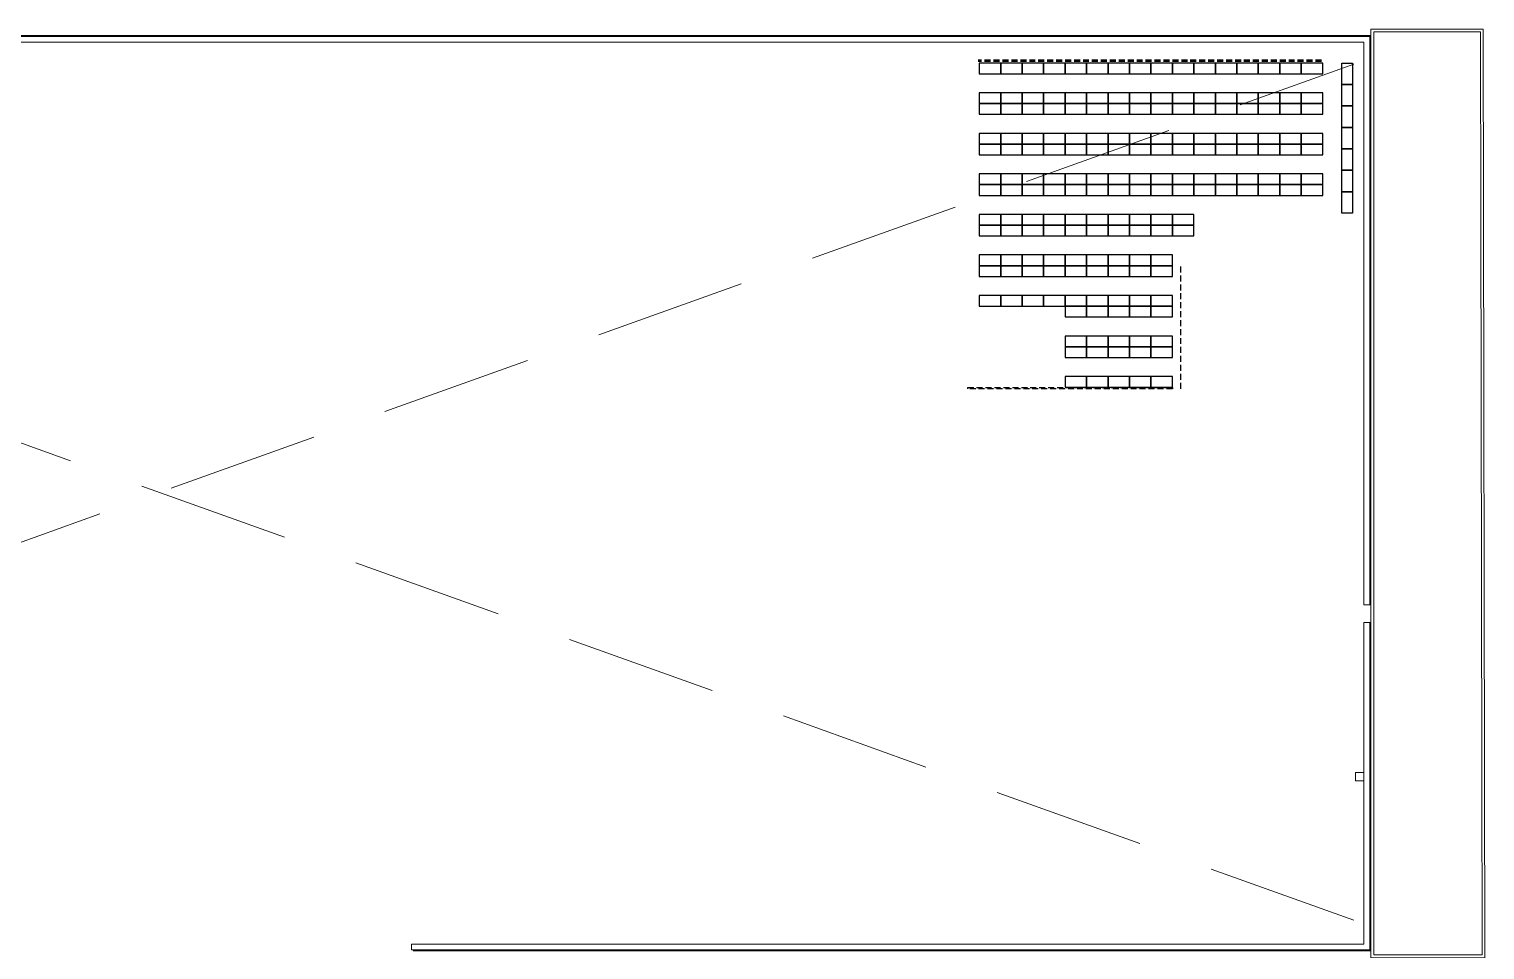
# Model space of a CAD drawing. Header units: millimetres. Extents: x 94 to 213, y 50 to 116.
# Drawn here: x 152 to 213.1, y 77.1 to 115.7 of the extents above; entities that cross this region are included whole.
import ezdxf

# ---------------------------------------------------------------- set-up
doc = ezdxf.new("R2010")
doc.units = ezdxf.units.MM
doc.linetypes.add('HIDDEN', pattern=[9.525, 6.35, -3.175])
doc.linetypes.add('IRI-OCASA-Layout R 9$0$HIDDEN', pattern=[0.375, 0.25, -0.125])
doc.layers.add('IRI-OCASA-Layout R 9$0$OCA_EST-Bandeja', color=252, linetype='Continuous')
doc.layers.add('IRI-OCASA-Layout R 9$0$OCA_Rejas', color=252, linetype='IRI-OCASA-Layout R 9$0$HIDDEN')
for name, color, linetype, lineweight in [('OCASA_TODAS_r08$0$CERRAMIENTO CHAPA', 252, 'Continuous', 20), ('OCASA_TODAS_r08$0$LINEA_DE_PROYECCION', 252, 'HIDDEN', 15), ('OCASA_TODAS_r08$0$MURO BLOQUE CEMENTO 12', 252, 'Continuous', 20), ('OCASA_TODAS_r08$0$REVOQUES', 251, 'Continuous', 15)]:
    doc.layers.add(name, color=color, linetype=linetype, lineweight=lineweight)

msp = doc.modelspace()

# ---------------------------------------------------------------- linework, layer by layer
at = {"layer": 'IRI-OCASA-Layout R 9$0$OCA_EST-Bandeja', "elevation": -0.000016}
for points in [[(192.772238, 114.29965), (191.872238, 114.29965), (191.872238, 113.84965), (192.772238, 113.84965), (192.772238, 114.29965)], [(193.672238, 114.29965), (192.772238, 114.29965), (192.772238, 113.84965), (193.672238, 113.84965), (193.672238, 114.29965)], [(194.572238, 114.29965), (193.672238, 114.29965), (193.672238, 113.84965), (194.572238, 113.84965), (194.572238, 114.29965)], [(195.472238, 114.29965), (194.572238, 114.29965), (194.572238, 113.84965), (195.472238, 113.84965), (195.472238, 114.29965)], [(196.372238, 114.29965), (195.472238, 114.29965), (195.472238, 113.84965), (196.372238, 113.84965), (196.372238, 114.29965)], [(197.272238, 114.29965), (196.372238, 114.29965), (196.372238, 113.84965), (197.272238, 113.84965), (197.272238, 114.29965)], [(198.172238, 114.29965), (197.272238, 114.29965), (197.272238, 113.84965), (198.172238, 113.84965), (198.172238, 114.29965)], [(199.072238, 114.29965), (198.172238, 114.29965), (198.172238, 113.84965), (199.072238, 113.84965), (199.072238, 114.29965)], [(199.972238, 114.29965), (199.072238, 114.29965), (199.072238, 113.84965), (199.972238, 113.84965), (199.972238, 114.29965)], [(200.872238, 114.29965), (199.972238, 114.29965), (199.972238, 113.84965), (200.872238, 113.84965), (200.872238, 114.29965)], [(201.772238, 114.29965), (200.872238, 114.29965), (200.872238, 113.84965), (201.772238, 113.84965), (201.772238, 114.29965)], [(202.672238, 114.29965), (201.772238, 114.29965), (201.772238, 113.84965), (202.672238, 113.84965), (202.672238, 114.29965)], [(203.572238, 114.29965), (202.672238, 114.29965), (202.672238, 113.84965), (203.572238, 113.84965), (203.572238, 114.29965)], [(204.472238, 114.29965), (203.572238, 114.29965), (203.572238, 113.84965), (204.472238, 113.84965), (204.472238, 114.29965)], [(205.372238, 114.29965), (204.472238, 114.29965), (204.472238, 113.84965), (205.372238, 113.84965), (205.372238, 114.29965)], [(206.272238, 114.29965), (205.372238, 114.29965), (205.372238, 113.84965), (206.272238, 113.84965), (206.272238, 114.29965)], [(207.072238, 113.39965), (207.072238, 114.29965), (207.522238, 114.29965), (207.522238, 113.39965), (207.072238, 113.39965)], [(192.772238, 113.04965), (191.872238, 113.04965), (191.872238, 112.59965), (192.772238, 112.59965), (192.772238, 113.04965)], [(193.672238, 113.04965), (192.772238, 113.04965), (192.772238, 112.59965), (193.672238, 112.59965), (193.672238, 113.04965)], [(194.572238, 113.04965), (193.672238, 113.04965), (193.672238, 112.59965), (194.572238, 112.59965), (194.572238, 113.04965)], [(195.472238, 113.04965), (194.572238, 113.04965), (194.572238, 112.59965), (195.472238, 112.59965), (195.472238, 113.04965)], [(196.372238, 113.04965), (195.472238, 113.04965), (195.472238, 112.59965), (196.372238, 112.59965), (196.372238, 113.04965)], [(197.272238, 113.04965), (196.372238, 113.04965), (196.372238, 112.59965), (197.272238, 112.59965), (197.272238, 113.04965)], [(198.172238, 113.04965), (197.272238, 113.04965), (197.272238, 112.59965), (198.172238, 112.59965), (198.172238, 113.04965)], [(199.072238, 113.04965), (198.172238, 113.04965), (198.172238, 112.59965), (199.072238, 112.59965), (199.072238, 113.04965)], [(199.972238, 113.04965), (199.072238, 113.04965), (199.072238, 112.59965), (199.972238, 112.59965), (199.972238, 113.04965)], [(200.872238, 113.04965), (199.972238, 113.04965), (199.972238, 112.59965), (200.872238, 112.59965), (200.872238, 113.04965)], [(201.772238, 113.04965), (200.872238, 113.04965), (200.872238, 112.59965), (201.772238, 112.59965), (201.772238, 113.04965)], [(202.672238, 113.04965), (201.772238, 113.04965), (201.772238, 112.59965), (202.672238, 112.59965), (202.672238, 113.04965)], [(203.572238, 113.04965), (202.672238, 113.04965), (202.672238, 112.59965), (203.572238, 112.59965), (203.572238, 113.04965)], [(204.472238, 113.04965), (203.572238, 113.04965), (203.572238, 112.59965), (204.472238, 112.59965), (204.472238, 113.04965)], [(205.372238, 113.04965), (204.472238, 113.04965), (204.472238, 112.59965), (205.372238, 112.59965), (205.372238, 113.04965)], [(206.272238, 113.04965), (205.372238, 113.04965), (205.372238, 112.59965), (206.272238, 112.59965), (206.272238, 113.04965)], [(207.072238, 112.49965), (207.072238, 113.39965), (207.522238, 113.39965), (207.522238, 112.49965), (207.072238, 112.49965)], [(192.772238, 112.59965), (191.872238, 112.59965), (191.872238, 112.14965), (192.772238, 112.14965), (192.772238, 112.59965)], [(193.672238, 112.59965), (192.772238, 112.59965), (192.772238, 112.14965), (193.672238, 112.14965), (193.672238, 112.59965)], [(194.572238, 112.59965), (193.672238, 112.59965), (193.672238, 112.14965), (194.572238, 112.14965), (194.572238, 112.59965)], [(195.472238, 112.59965), (194.572238, 112.59965), (194.572238, 112.14965), (195.472238, 112.14965), (195.472238, 112.59965)], [(196.372238, 112.59965), (195.472238, 112.59965), (195.472238, 112.14965), (196.372238, 112.14965), (196.372238, 112.59965)], [(197.272238, 112.59965), (196.372238, 112.59965), (196.372238, 112.14965), (197.272238, 112.14965), (197.272238, 112.59965)], [(198.172238, 112.59965), (197.272238, 112.59965), (197.272238, 112.14965), (198.172238, 112.14965), (198.172238, 112.59965)], [(199.072238, 112.59965), (198.172238, 112.59965), (198.172238, 112.14965), (199.072238, 112.14965), (199.072238, 112.59965)], [(199.972238, 112.59965), (199.072238, 112.59965), (199.072238, 112.14965), (199.972238, 112.14965), (199.972238, 112.59965)], [(200.872238, 112.59965), (199.972238, 112.59965), (199.972238, 112.14965), (200.872238, 112.14965), (200.872238, 112.59965)], [(201.772238, 112.59965), (200.872238, 112.59965), (200.872238, 112.14965), (201.772238, 112.14965), (201.772238, 112.59965)], [(202.672238, 112.59965), (201.772238, 112.59965), (201.772238, 112.14965), (202.672238, 112.14965), (202.672238, 112.59965)], [(203.572238, 112.59965), (202.672238, 112.59965), (202.672238, 112.14965), (203.572238, 112.14965), (203.572238, 112.59965)], [(204.472238, 112.59965), (203.572238, 112.59965), (203.572238, 112.14965), (204.472238, 112.14965), (204.472238, 112.59965)], [(205.372238, 112.59965), (204.472238, 112.59965), (204.472238, 112.14965), (205.372238, 112.14965), (205.372238, 112.59965)], [(206.272238, 112.59965), (205.372238, 112.59965), (205.372238, 112.14965), (206.272238, 112.14965), (206.272238, 112.59965)], [(207.072238, 111.59965), (207.072238, 112.49965), (207.522238, 112.49965), (207.522238, 111.59965), (207.072238, 111.59965)], [(192.772238, 111.34965), (191.872238, 111.34965), (191.872238, 110.89965), (192.772238, 110.89965), (192.772238, 111.34965)], [(193.672238, 111.34965), (192.772238, 111.34965), (192.772238, 110.89965), (193.672238, 110.89965), (193.672238, 111.34965)], [(194.572238, 111.34965), (193.672238, 111.34965), (193.672238, 110.89965), (194.572238, 110.89965), (194.572238, 111.34965)], [(195.472238, 111.34965), (194.572238, 111.34965), (194.572238, 110.89965), (195.472238, 110.89965), (195.472238, 111.34965)], [(196.372238, 111.34965), (195.472238, 111.34965), (195.472238, 110.89965), (196.372238, 110.89965), (196.372238, 111.34965)], [(197.272238, 111.34965), (196.372238, 111.34965), (196.372238, 110.89965), (197.272238, 110.89965), (197.272238, 111.34965)], [(198.172238, 111.34965), (197.272238, 111.34965), (197.272238, 110.89965), (198.172238, 110.89965), (198.172238, 111.34965)], [(199.072238, 111.34965), (198.172238, 111.34965), (198.172238, 110.89965), (199.072238, 110.89965), (199.072238, 111.34965)], [(199.972238, 111.34965), (199.072238, 111.34965), (199.072238, 110.89965), (199.972238, 110.89965), (199.972238, 111.34965)], [(200.872238, 111.34965), (199.972238, 111.34965), (199.972238, 110.89965), (200.872238, 110.89965), (200.872238, 111.34965)], [(201.772238, 111.34965), (200.872238, 111.34965), (200.872238, 110.89965), (201.772238, 110.89965), (201.772238, 111.34965)], [(202.672238, 111.34965), (201.772238, 111.34965), (201.772238, 110.89965), (202.672238, 110.89965), (202.672238, 111.34965)], [(203.572238, 111.34965), (202.672238, 111.34965), (202.672238, 110.89965), (203.572238, 110.89965), (203.572238, 111.34965)], [(204.472238, 111.34965), (203.572238, 111.34965), (203.572238, 110.89965), (204.472238, 110.89965), (204.472238, 111.34965)], [(205.372238, 111.34965), (204.472238, 111.34965), (204.472238, 110.89965), (205.372238, 110.89965), (205.372238, 111.34965)], [(206.272238, 111.34965), (205.372238, 111.34965), (205.372238, 110.89965), (206.272238, 110.89965), (206.272238, 111.34965)], [(207.072238, 110.69965), (207.072238, 111.59965), (207.522238, 111.59965), (207.522238, 110.69965), (207.072238, 110.69965)], [(192.772238, 110.89965), (191.872238, 110.89965), (191.872238, 110.44965), (192.772238, 110.44965), (192.772238, 110.89965)], [(193.672238, 110.89965), (192.772238, 110.89965), (192.772238, 110.44965), (193.672238, 110.44965), (193.672238, 110.89965)], [(194.572238, 110.89965), (193.672238, 110.89965), (193.672238, 110.44965), (194.572238, 110.44965), (194.572238, 110.89965)], [(195.472238, 110.89965), (194.572238, 110.89965), (194.572238, 110.44965), (195.472238, 110.44965), (195.472238, 110.89965)], [(196.372238, 110.89965), (195.472238, 110.89965), (195.472238, 110.44965), (196.372238, 110.44965), (196.372238, 110.89965)], [(197.272238, 110.89965), (196.372238, 110.89965), (196.372238, 110.44965), (197.272238, 110.44965), (197.272238, 110.89965)], [(198.172238, 110.89965), (197.272238, 110.89965), (197.272238, 110.44965), (198.172238, 110.44965), (198.172238, 110.89965)], [(199.072238, 110.89965), (198.172238, 110.89965), (198.172238, 110.44965), (199.072238, 110.44965), (199.072238, 110.89965)], [(199.972238, 110.89965), (199.072238, 110.89965), (199.072238, 110.44965), (199.972238, 110.44965), (199.972238, 110.89965)], [(200.872238, 110.89965), (199.972238, 110.89965), (199.972238, 110.44965), (200.872238, 110.44965), (200.872238, 110.89965)], [(201.772238, 110.89965), (200.872238, 110.89965), (200.872238, 110.44965), (201.772238, 110.44965), (201.772238, 110.89965)], [(202.672238, 110.89965), (201.772238, 110.89965), (201.772238, 110.44965), (202.672238, 110.44965), (202.672238, 110.89965)], [(203.572238, 110.89965), (202.672238, 110.89965), (202.672238, 110.44965), (203.572238, 110.44965), (203.572238, 110.89965)], [(204.472238, 110.89965), (203.572238, 110.89965), (203.572238, 110.44965), (204.472238, 110.44965), (204.472238, 110.89965)], [(205.372238, 110.89965), (204.472238, 110.89965), (204.472238, 110.44965), (205.372238, 110.44965), (205.372238, 110.89965)], [(206.272238, 110.89965), (205.372238, 110.89965), (205.372238, 110.44965), (206.272238, 110.44965), (206.272238, 110.89965)], [(207.072238, 109.79965), (207.072238, 110.69965), (207.522238, 110.69965), (207.522238, 109.79965), (207.072238, 109.79965)], [(192.772238, 109.64965), (191.872238, 109.64965), (191.872238, 109.19965), (192.772238, 109.19965), (192.772238, 109.64965)], [(193.672238, 109.64965), (192.772238, 109.64965), (192.772238, 109.19965), (193.672238, 109.19965), (193.672238, 109.64965)], [(194.572238, 109.64965), (193.672238, 109.64965), (193.672238, 109.19965), (194.572238, 109.19965), (194.572238, 109.64965)], [(195.472238, 109.64965), (194.572238, 109.64965), (194.572238, 109.19965), (195.472238, 109.19965), (195.472238, 109.64965)], [(196.372238, 109.64965), (195.472238, 109.64965), (195.472238, 109.19965), (196.372238, 109.19965), (196.372238, 109.64965)], [(197.272238, 109.64965), (196.372238, 109.64965), (196.372238, 109.19965), (197.272238, 109.19965), (197.272238, 109.64965)], [(198.172238, 109.64965), (197.272238, 109.64965), (197.272238, 109.19965), (198.172238, 109.19965), (198.172238, 109.64965)], [(199.072238, 109.64965), (198.172238, 109.64965), (198.172238, 109.19965), (199.072238, 109.19965), (199.072238, 109.64965)], [(199.972238, 109.64965), (199.072238, 109.64965), (199.072238, 109.19965), (199.972238, 109.19965), (199.972238, 109.64965)], [(200.872238, 109.64965), (199.972238, 109.64965), (199.972238, 109.19965), (200.872238, 109.19965), (200.872238, 109.64965)], [(201.772238, 109.64965), (200.872238, 109.64965), (200.872238, 109.19965), (201.772238, 109.19965), (201.772238, 109.64965)], [(202.672238, 109.64965), (201.772238, 109.64965), (201.772238, 109.19965), (202.672238, 109.19965), (202.672238, 109.64965)], [(203.572238, 109.64965), (202.672238, 109.64965), (202.672238, 109.19965), (203.572238, 109.19965), (203.572238, 109.64965)], [(204.472238, 109.64965), (203.572238, 109.64965), (203.572238, 109.19965), (204.472238, 109.19965), (204.472238, 109.64965)], [(205.372238, 109.64965), (204.472238, 109.64965), (204.472238, 109.19965), (205.372238, 109.19965), (205.372238, 109.64965)], [(206.272238, 109.64965), (205.372238, 109.64965), (205.372238, 109.19965), (206.272238, 109.19965), (206.272238, 109.64965)], [(207.072238, 108.89965), (207.072238, 109.79965), (207.522238, 109.79965), (207.522238, 108.89965), (207.072238, 108.89965)], [(192.772238, 109.19965), (191.872238, 109.19965), (191.872238, 108.74965), (192.772238, 108.74965), (192.772238, 109.19965)], [(193.672238, 109.19965), (192.772238, 109.19965), (192.772238, 108.74965), (193.672238, 108.74965), (193.672238, 109.19965)], [(194.572238, 109.19965), (193.672238, 109.19965), (193.672238, 108.74965), (194.572238, 108.74965), (194.572238, 109.19965)], [(195.472238, 109.19965), (194.572238, 109.19965), (194.572238, 108.74965), (195.472238, 108.74965), (195.472238, 109.19965)], [(196.372238, 109.19965), (195.472238, 109.19965), (195.472238, 108.74965), (196.372238, 108.74965), (196.372238, 109.19965)], [(197.272238, 109.19965), (196.372238, 109.19965), (196.372238, 108.74965), (197.272238, 108.74965), (197.272238, 109.19965)], [(198.172238, 109.19965), (197.272238, 109.19965), (197.272238, 108.74965), (198.172238, 108.74965), (198.172238, 109.19965)], [(199.072238, 109.19965), (198.172238, 109.19965), (198.172238, 108.74965), (199.072238, 108.74965), (199.072238, 109.19965)], [(199.972238, 109.19965), (199.072238, 109.19965), (199.072238, 108.74965), (199.972238, 108.74965), (199.972238, 109.19965)], [(200.872238, 109.19965), (199.972238, 109.19965), (199.972238, 108.74965), (200.872238, 108.74965), (200.872238, 109.19965)], [(201.772238, 109.19965), (200.872238, 109.19965), (200.872238, 108.74965), (201.772238, 108.74965), (201.772238, 109.19965)], [(202.672238, 109.19965), (201.772238, 109.19965), (201.772238, 108.74965), (202.672238, 108.74965), (202.672238, 109.19965)], [(203.572238, 109.19965), (202.672238, 109.19965), (202.672238, 108.74965), (203.572238, 108.74965), (203.572238, 109.19965)], [(204.472238, 109.19965), (203.572238, 109.19965), (203.572238, 108.74965), (204.472238, 108.74965), (204.472238, 109.19965)], [(205.372238, 109.19965), (204.472238, 109.19965), (204.472238, 108.74965), (205.372238, 108.74965), (205.372238, 109.19965)], [(206.272238, 109.19965), (205.372238, 109.19965), (205.372238, 108.74965), (206.272238, 108.74965), (206.272238, 109.19965)], [(207.072238, 107.99965), (207.072238, 108.89965), (207.522238, 108.89965), (207.522238, 107.99965), (207.072238, 107.99965)], [(192.772238, 107.94965), (191.872238, 107.94965), (191.872238, 107.49965), (192.772238, 107.49965), (192.772238, 107.94965)], [(192.772238, 107.49965), (191.872238, 107.49965), (191.872238, 107.04965), (192.772238, 107.04965), (192.772238, 107.49965)], [(193.672238, 107.94965), (192.772238, 107.94965), (192.772238, 107.49965), (193.672238, 107.49965), (193.672238, 107.94965)], [(193.672238, 107.49965), (192.772238, 107.49965), (192.772238, 107.04965), (193.672238, 107.04965), (193.672238, 107.49965)], [(194.572238, 107.94965), (193.672238, 107.94965), (193.672238, 107.49965), (194.572238, 107.49965), (194.572238, 107.94965)], [(194.572238, 107.49965), (193.672238, 107.49965), (193.672238, 107.04965), (194.572238, 107.04965), (194.572238, 107.49965)], [(195.472238, 107.94965), (194.572238, 107.94965), (194.572238, 107.49965), (195.472238, 107.49965), (195.472238, 107.94965)], [(195.472238, 107.49965), (194.572238, 107.49965), (194.572238, 107.04965), (195.472238, 107.04965), (195.472238, 107.49965)], [(196.372238, 107.94965), (195.472238, 107.94965), (195.472238, 107.49965), (196.372238, 107.49965), (196.372238, 107.94965)], [(196.372238, 107.49965), (195.472238, 107.49965), (195.472238, 107.04965), (196.372238, 107.04965), (196.372238, 107.49965)], [(197.272238, 107.94965), (196.372238, 107.94965), (196.372238, 107.49965), (197.272238, 107.49965), (197.272238, 107.94965)], [(197.272238, 107.49965), (196.372238, 107.49965), (196.372238, 107.04965), (197.272238, 107.04965), (197.272238, 107.49965)], [(198.172238, 107.94965), (197.272238, 107.94965), (197.272238, 107.49965), (198.172238, 107.49965), (198.172238, 107.94965)], [(198.172238, 107.49965), (197.272238, 107.49965), (197.272238, 107.04965), (198.172238, 107.04965), (198.172238, 107.49965)], [(199.072238, 107.94965), (198.172238, 107.94965), (198.172238, 107.49965), (199.072238, 107.49965), (199.072238, 107.94965)], [(199.072238, 107.49965), (198.172238, 107.49965), (198.172238, 107.04965), (199.072238, 107.04965), (199.072238, 107.49965)], [(199.972238, 107.94965), (199.072238, 107.94965), (199.072238, 107.49965), (199.972238, 107.49965), (199.972238, 107.94965)], [(199.972238, 107.49965), (199.072238, 107.49965), (199.072238, 107.04965), (199.972238, 107.04965), (199.972238, 107.49965)], [(200.872238, 107.94965), (199.972238, 107.94965), (199.972238, 107.49965), (200.872238, 107.49965), (200.872238, 107.94965)], [(200.872238, 107.49965), (199.972238, 107.49965), (199.972238, 107.04965), (200.872238, 107.04965), (200.872238, 107.49965)], [(192.772238, 106.24965), (191.872238, 106.24965), (191.872238, 105.79965), (192.772238, 105.79965), (192.772238, 106.24965)], [(193.672238, 106.24965), (192.772238, 106.24965), (192.772238, 105.79965), (193.672238, 105.79965), (193.672238, 106.24965)], [(194.572238, 106.24965), (193.672238, 106.24965), (193.672238, 105.79965), (194.572238, 105.79965), (194.572238, 106.24965)], [(195.472238, 106.24965), (194.572238, 106.24965), (194.572238, 105.79965), (195.472238, 105.79965), (195.472238, 106.24965)], [(196.372238, 106.24965), (195.472238, 106.24965), (195.472238, 105.79965), (196.372238, 105.79965), (196.372238, 106.24965)], [(197.272238, 106.24965), (196.372238, 106.24965), (196.372238, 105.79965), (197.272238, 105.79965), (197.272238, 106.24965)], [(198.172238, 106.24965), (197.272238, 106.24965), (197.272238, 105.79965), (198.172238, 105.79965), (198.172238, 106.24965)], [(199.072238, 106.24965), (198.172238, 106.24965), (198.172238, 105.79965), (199.072238, 105.79965), (199.072238, 106.24965)], [(199.972238, 106.24965), (199.072238, 106.24965), (199.072238, 105.79965), (199.972238, 105.79965), (199.972238, 106.24965)], [(192.772238, 105.79965), (191.872238, 105.79965), (191.872238, 105.34965), (192.772238, 105.34965), (192.772238, 105.79965)], [(193.672238, 105.79965), (192.772238, 105.79965), (192.772238, 105.34965), (193.672238, 105.34965), (193.672238, 105.79965)], [(194.572238, 105.79965), (193.672238, 105.79965), (193.672238, 105.34965), (194.572238, 105.34965), (194.572238, 105.79965)], [(195.472238, 105.79965), (194.572238, 105.79965), (194.572238, 105.34965), (195.472238, 105.34965), (195.472238, 105.79965)], [(196.372238, 105.79965), (195.472238, 105.79965), (195.472238, 105.34965), (196.372238, 105.34965), (196.372238, 105.79965)], [(197.272238, 105.79965), (196.372238, 105.79965), (196.372238, 105.34965), (197.272238, 105.34965), (197.272238, 105.79965)], [(197.272238, 105.799541), (196.372238, 105.799541), (196.372238, 105.349541), (197.272238, 105.349541), (197.272238, 105.799541)], [(198.172238, 105.79965), (197.272238, 105.79965), (197.272238, 105.34965), (198.172238, 105.34965), (198.172238, 105.79965)], [(199.072238, 105.79965), (198.172238, 105.79965), (198.172238, 105.34965), (199.072238, 105.34965), (199.072238, 105.79965)], [(199.972238, 105.79965), (199.072238, 105.79965), (199.072238, 105.34965), (199.972238, 105.34965), (199.972238, 105.79965)], [(192.772238, 104.549578), (191.872238, 104.549578), (191.872238, 104.099578), (192.772238, 104.099578), (192.772238, 104.549578)], [(193.672238, 104.549578), (192.772238, 104.549578), (192.772238, 104.099578), (193.672238, 104.099578), (193.672238, 104.549578)], [(194.572238, 104.549578), (193.672238, 104.549578), (193.672238, 104.099578), (194.572238, 104.099578), (194.572238, 104.549578)], [(195.472238, 104.549578), (194.572238, 104.549578), (194.572238, 104.099578), (195.472238, 104.099578), (195.472238, 104.549578)], [(196.372238, 104.549578), (195.472238, 104.549578), (195.472238, 104.099578), (196.372238, 104.099578), (196.372238, 104.549578)], [(197.272238, 104.549578), (196.372238, 104.549578), (196.372238, 104.099578), (197.272238, 104.099578), (197.272238, 104.549578)], [(198.172238, 104.549578), (197.272238, 104.549578), (197.272238, 104.099578), (198.172238, 104.099578), (198.172238, 104.549578)], [(199.072238, 104.549578), (198.172238, 104.549578), (198.172238, 104.099578), (199.072238, 104.099578), (199.072238, 104.549578)], [(199.972238, 104.549578), (199.072238, 104.549578), (199.072238, 104.099578), (199.972238, 104.099578), (199.972238, 104.549578)], [(196.372238, 104.099578), (195.472238, 104.099578), (195.472238, 103.649578), (196.372238, 103.649578), (196.372238, 104.099578)], [(197.272238, 104.099578), (196.372238, 104.099578), (196.372238, 103.649578), (197.272238, 103.649578), (197.272238, 104.099578)], [(198.172238, 104.099578), (197.272238, 104.099578), (197.272238, 103.649578), (198.172238, 103.649578), (198.172238, 104.099578)], [(199.072238, 104.099578), (198.172238, 104.099578), (198.172238, 103.649578), (199.072238, 103.649578), (199.072238, 104.099578)], [(199.972238, 104.099578), (199.072238, 104.099578), (199.072238, 103.649578), (199.972238, 103.649578), (199.972238, 104.099578)], [(196.372238, 102.849578), (195.472238, 102.849578), (195.472238, 102.399578), (196.372238, 102.399578), (196.372238, 102.849578)], [(197.272238, 102.849614), (196.372238, 102.849614), (196.372238, 102.399614), (197.272238, 102.399614), (197.272238, 102.849614)], [(198.172238, 102.849614), (197.272238, 102.849614), (197.272238, 102.399614), (198.172238, 102.399614), (198.172238, 102.849614)], [(199.072238, 102.849614), (198.172238, 102.849614), (198.172238, 102.399614), (199.072238, 102.399614), (199.072238, 102.849614)], [(199.972238, 102.849614), (199.072238, 102.849614), (199.072238, 102.399614), (199.972238, 102.399614), (199.972238, 102.849614)], [(196.372238, 102.399614), (195.472238, 102.399614), (195.472238, 101.949614), (196.372238, 101.949614), (196.372238, 102.399614)], [(197.272238, 102.399614), (196.372238, 102.399614), (196.372238, 101.949614), (197.272238, 101.949614), (197.272238, 102.399614)], [(198.172238, 102.399614), (197.272238, 102.399614), (197.272238, 101.949614), (198.172238, 101.949614), (198.172238, 102.399614)], [(199.072238, 102.399614), (198.172238, 102.399614), (198.172238, 101.949614), (199.072238, 101.949614), (199.072238, 102.399614)], [(199.972238, 102.399614), (199.072238, 102.399614), (199.072238, 101.949614), (199.972238, 101.949614), (199.972238, 102.399614)], [(196.372238, 101.149614), (195.472238, 101.149614), (195.472238, 100.699614), (196.372238, 100.699614), (196.372238, 101.149614)], [(197.272238, 101.14965), (196.372238, 101.14965), (196.372238, 100.69965), (197.272238, 100.69965), (197.272238, 101.14965)], [(198.172238, 101.14965), (197.272238, 101.14965), (197.272238, 100.69965), (198.172238, 100.69965), (198.172238, 101.14965)], [(199.072238, 101.14965), (198.172238, 101.14965), (198.172238, 100.69965), (199.072238, 100.69965), (199.072238, 101.14965)], [(199.972238, 101.14965), (199.072238, 101.14965), (199.072238, 100.69965), (199.972238, 100.69965), (199.972238, 101.14965)]]:
    msp.add_lwpolyline(points, dxfattribs=at)
at = {"layer": 'IRI-OCASA-Layout R 9$0$OCA_Rejas'}
for p, q in [((206.222916, 114.414962, -0.000016), (191.824657, 114.414962, -0.000016)), ((206.222916, 114.364962, -0.000016), (191.824657, 114.364962, -0.000016)), ((200.32094, 100.641689, -0.000016), (200.32094, 105.79965, -0.000016))]:
    msp.add_line(p, q, dxfattribs=at)
at = {"layer": 'IRI-OCASA-Layout R 9$0$OCA_Rejas', "elevation": -0.000016}
msp.add_lwpolyline([(191.388589, 100.691661), (199.972238, 100.691661), (199.972238, 100.642977), (191.388589, 100.642977)], close=True, dxfattribs=at)
at = {"layer": 'OCASA_TODAS_r08$0$CERRAMIENTO CHAPA'}
for points in [[(104.092078, 115.459794), (208.293616, 115.459794), (208.293616, 91.577886), (208.263616, 91.577886), (208.263616, 115.429794), (104.092078, 115.429794)], [(104.092078, 115.169794), (208.003616, 115.169794), (208.003616, 91.577886), (208.243616, 91.577886), (208.243616, 115.409794), (104.092078, 115.409794)], [(168.071892, 77.35117), (208.003616, 77.351177), (208.003616, 90.831086), (208.243616, 90.831086), (208.243616, 77.111177), (168.071913, 77.111177), (168.071892, 77.35117)], [(168.138934, 77.091177), (208.263616, 77.091177), (208.263616, 90.831086), (208.293616, 90.831086), (208.293616, 77.061177), (168.138934, 77.061177)]]:
    msp.add_lwpolyline(points, dxfattribs=at)
at = {"layer": 'OCASA_TODAS_r08$0$LINEA_DE_PROYECCION'}
for p, q in [((207.572314, 78.351947), (104.07263, 115.421639)), ((104.191938, 77.170913), (207.572316, 114.251947))]:
    msp.add_line(p, q, dxfattribs=at)
at = {"layer": 'OCASA_TODAS_r08$0$MURO BLOQUE CEMENTO 12'}
msp.add_lwpolyline([(208.294299, 76.779046), (213.074296, 76.77913), (213.003489, 115.722102), (208.293616, 115.722102), (208.294299, 76.779046)], dxfattribs=at)
msp.add_lwpolyline([(208.414297, 76.899048), (212.954077, 76.899128), (212.883707, 115.602102), (208.413618, 115.602102)], close=True, dxfattribs=at)
at = {"layer": 'OCASA_TODAS_r08$0$REVOQUES'}
msp.add_lwpolyline([(207.991994, 84.542292), (207.651994, 84.542292), (207.651994, 84.202292), (207.991994, 84.202292)], close=True, dxfattribs=at)

doc.saveas('drawing.dxf')
